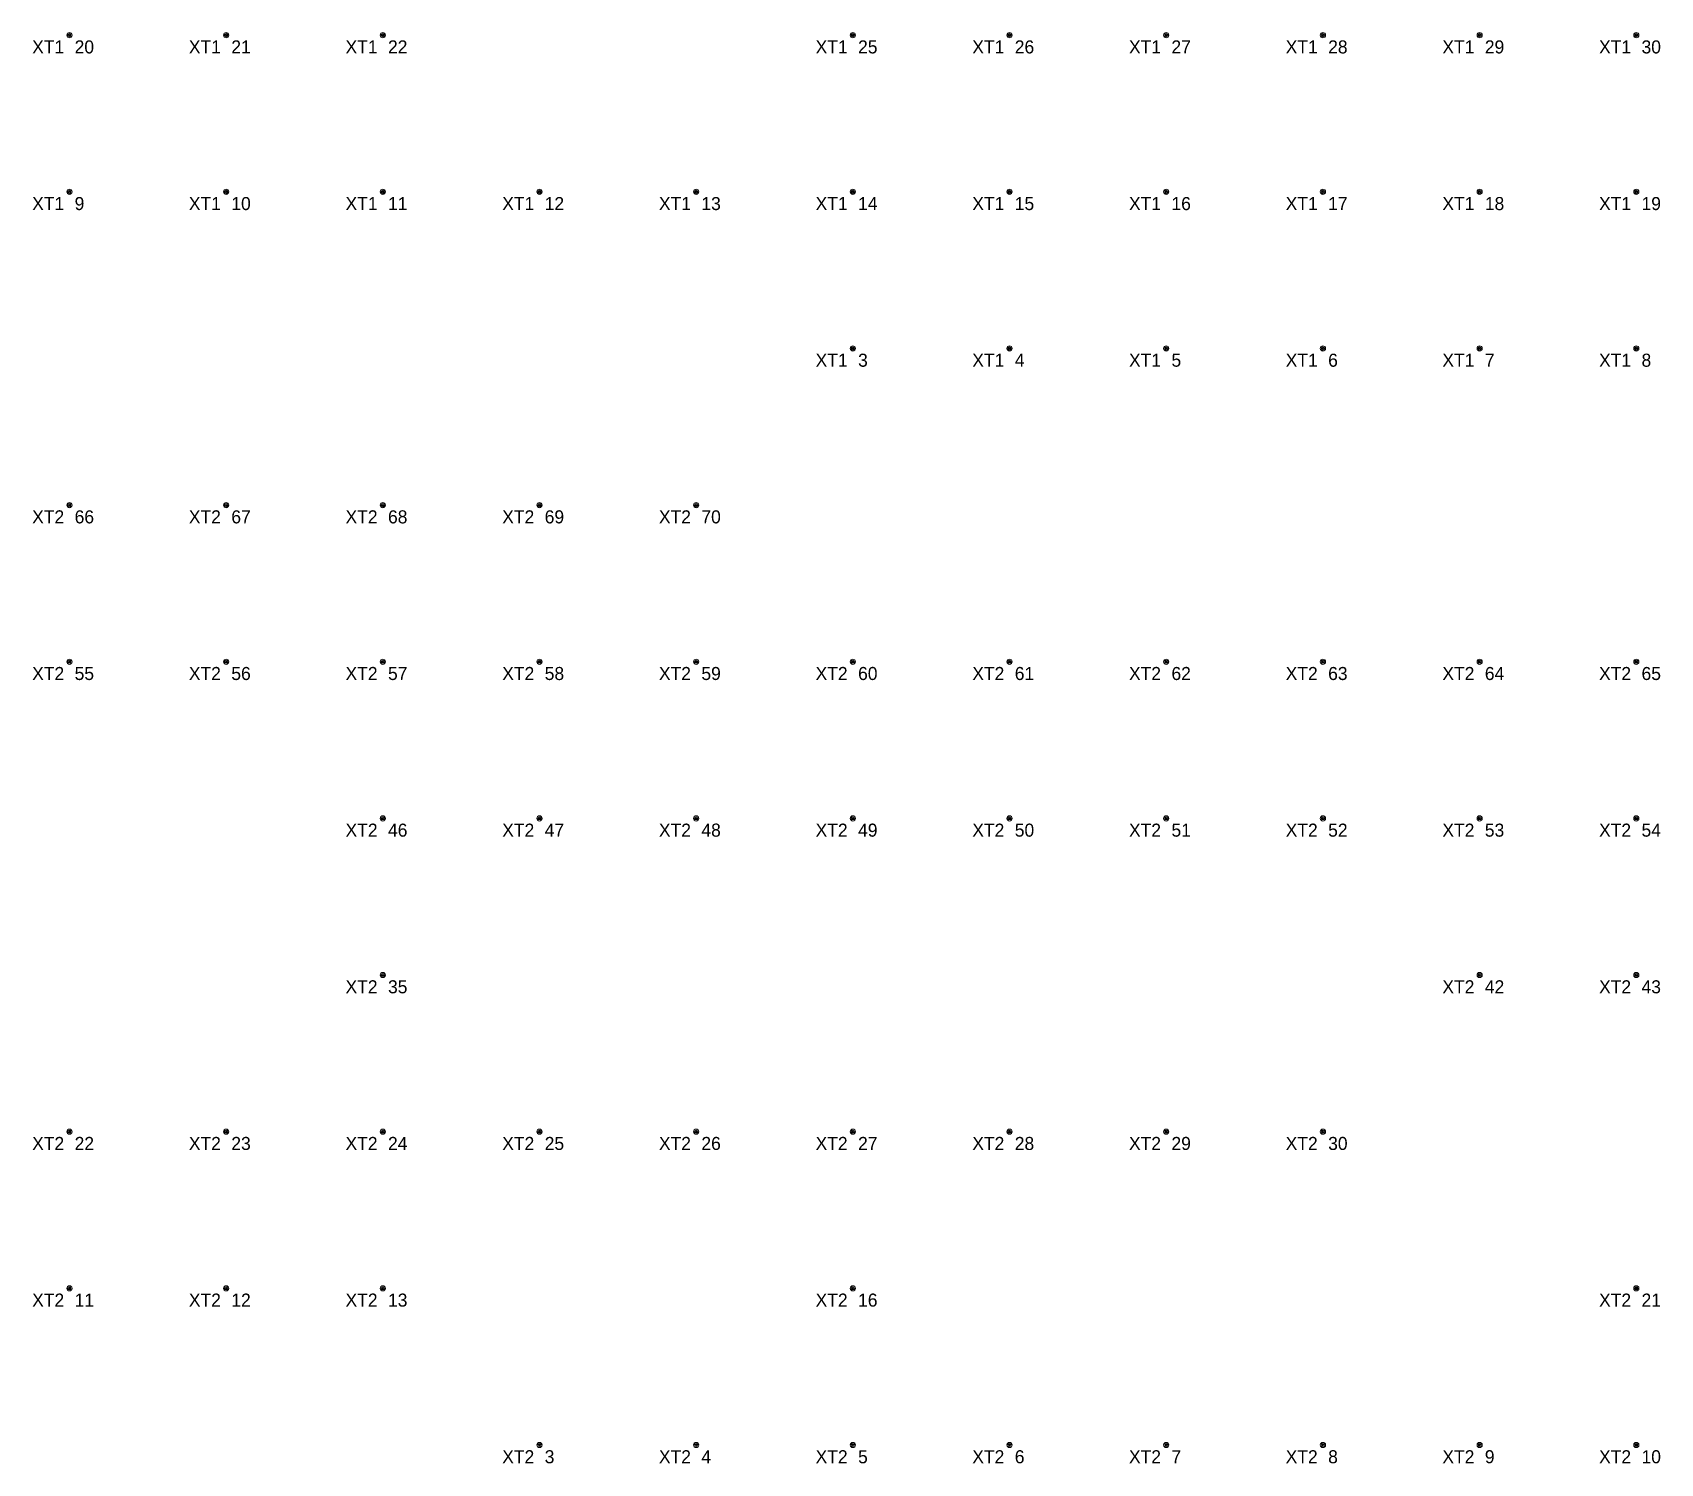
# Model space of a CAD drawing. Header units: millimetres. Extents: x -7 to 1066, y -16 to 1110.
# Drawn here: x -7.1 to 304.6, y 566.5 to 840.5 of the extents above; entities that cross this region are included whole.
import ezdxf

# ---------------------------------------------------------------- set-up
doc = ezdxf.new("R2010")
doc.units = ezdxf.units.MM

# ---------------------------------------------------------------- blocks, each defined once
blk = doc.blocks.new('XT2#3')
at = {"lineweight": 0}
for radius in [0.5, 0.3, 0.1]:
    blk.add_circle((0, 0), radius, dxfattribs=at)
at = {"char_height": 2.5}
for s, insert, attachment_point in [('XT2', (-1, -1), 3), ('3', (1, -1), 1)]:
    blk.add_mtext(s, dxfattribs=dict(at, insert=insert, attachment_point=attachment_point))
blk = doc.blocks.new('XT2#4')
at = {"lineweight": 0}
for radius in [0.5, 0.3, 0.1]:
    blk.add_circle((0, 0), radius, dxfattribs=at)
at = {"char_height": 2.5}
for s, insert, attachment_point in [('XT2', (-1, -1), 3), ('4', (1, -1), 1)]:
    blk.add_mtext(s, dxfattribs=dict(at, insert=insert, attachment_point=attachment_point))
blk = doc.blocks.new('XT2#5')
at = {"lineweight": 0}
for radius in [0.5, 0.3, 0.1]:
    blk.add_circle((0, 0), radius, dxfattribs=at)
at = {"char_height": 2.5}
for s, insert, attachment_point in [('XT2', (-1, -1), 3), ('5', (1, -1), 1)]:
    blk.add_mtext(s, dxfattribs=dict(at, insert=insert, attachment_point=attachment_point))
blk = doc.blocks.new('XT2#6')
at = {"lineweight": 0}
for radius in [0.5, 0.3, 0.1]:
    blk.add_circle((0, 0), radius, dxfattribs=at)
at = {"char_height": 2.5}
for s, insert, attachment_point in [('XT2', (-1, -1), 3), ('6', (1, -1), 1)]:
    blk.add_mtext(s, dxfattribs=dict(at, insert=insert, attachment_point=attachment_point))
blk = doc.blocks.new('XT2#7')
at = {"lineweight": 0}
for radius in [0.5, 0.3, 0.1]:
    blk.add_circle((0, 0), radius, dxfattribs=at)
at = {"char_height": 2.5}
for s, insert, attachment_point in [('XT2', (-1, -1), 3), ('7', (1, -1), 1)]:
    blk.add_mtext(s, dxfattribs=dict(at, insert=insert, attachment_point=attachment_point))
blk = doc.blocks.new('XT2#8')
at = {"lineweight": 0}
for radius in [0.5, 0.3, 0.1]:
    blk.add_circle((0, 0), radius, dxfattribs=at)
at = {"char_height": 2.5}
for s, insert, attachment_point in [('XT2', (-1, -1), 3), ('8', (1, -1), 1)]:
    blk.add_mtext(s, dxfattribs=dict(at, insert=insert, attachment_point=attachment_point))
blk = doc.blocks.new('XT2#9')
at = {"lineweight": 0}
for radius in [0.5, 0.3, 0.1]:
    blk.add_circle((0, 0), radius, dxfattribs=at)
at = {"char_height": 2.5}
for s, insert, attachment_point in [('XT2', (-1, -1), 3), ('9', (1, -1), 1)]:
    blk.add_mtext(s, dxfattribs=dict(at, insert=insert, attachment_point=attachment_point))
blk = doc.blocks.new('XT2#10')
at = {"lineweight": 0}
for radius in [0.5, 0.3, 0.1]:
    blk.add_circle((0, 0), radius, dxfattribs=at)
at = {"char_height": 2.5}
for s, insert, attachment_point in [('XT2', (-1, -1), 3), ('10', (1, -1), 1)]:
    blk.add_mtext(s, dxfattribs=dict(at, insert=insert, attachment_point=attachment_point))
blk = doc.blocks.new('XT2#11')
at = {"lineweight": 0}
for radius in [0.5, 0.3, 0.1]:
    blk.add_circle((0, 0), radius, dxfattribs=at)
at = {"char_height": 2.5}
for s, insert, attachment_point in [('XT2', (-1, -1), 3), ('11', (1, -1), 1)]:
    blk.add_mtext(s, dxfattribs=dict(at, insert=insert, attachment_point=attachment_point))
blk = doc.blocks.new('XT2#12')
at = {"lineweight": 0}
for radius in [0.5, 0.3, 0.1]:
    blk.add_circle((0, 0), radius, dxfattribs=at)
at = {"char_height": 2.5}
for s, insert, attachment_point in [('XT2', (-1, -1), 3), ('12', (1, -1), 1)]:
    blk.add_mtext(s, dxfattribs=dict(at, insert=insert, attachment_point=attachment_point))
blk = doc.blocks.new('XT2#13')
at = {"lineweight": 0}
for radius in [0.5, 0.3, 0.1]:
    blk.add_circle((0, 0), radius, dxfattribs=at)
at = {"char_height": 2.5}
for s, insert, attachment_point in [('XT2', (-1, -1), 3), ('13', (1, -1), 1)]:
    blk.add_mtext(s, dxfattribs=dict(at, insert=insert, attachment_point=attachment_point))
blk = doc.blocks.new('XT2#16')
at = {"lineweight": 0}
for radius in [0.5, 0.3, 0.1]:
    blk.add_circle((0, 0), radius, dxfattribs=at)
at = {"char_height": 2.5}
for s, insert, attachment_point in [('XT2', (-1, -1), 3), ('16', (1, -1), 1)]:
    blk.add_mtext(s, dxfattribs=dict(at, insert=insert, attachment_point=attachment_point))
blk = doc.blocks.new('XT2#21')
at = {"lineweight": 0}
for radius in [0.5, 0.3, 0.1]:
    blk.add_circle((0, 0), radius, dxfattribs=at)
at = {"char_height": 2.5}
for s, insert, attachment_point in [('XT2', (-1, -1), 3), ('21', (1, -1), 1)]:
    blk.add_mtext(s, dxfattribs=dict(at, insert=insert, attachment_point=attachment_point))
blk = doc.blocks.new('XT2#22')
at = {"lineweight": 0}
for radius in [0.5, 0.3, 0.1]:
    blk.add_circle((0, 0), radius, dxfattribs=at)
at = {"char_height": 2.5}
for s, insert, attachment_point in [('XT2', (-1, -1), 3), ('22', (1, -1), 1)]:
    blk.add_mtext(s, dxfattribs=dict(at, insert=insert, attachment_point=attachment_point))
blk = doc.blocks.new('XT2#23')
at = {"lineweight": 0}
for radius in [0.5, 0.3, 0.1]:
    blk.add_circle((0, 0), radius, dxfattribs=at)
at = {"char_height": 2.5}
for s, insert, attachment_point in [('XT2', (-1, -1), 3), ('23', (1, -1), 1)]:
    blk.add_mtext(s, dxfattribs=dict(at, insert=insert, attachment_point=attachment_point))
blk = doc.blocks.new('XT2#24')
at = {"lineweight": 0}
for radius in [0.5, 0.3, 0.1]:
    blk.add_circle((0, 0), radius, dxfattribs=at)
at = {"char_height": 2.5}
for s, insert, attachment_point in [('XT2', (-1, -1), 3), ('24', (1, -1), 1)]:
    blk.add_mtext(s, dxfattribs=dict(at, insert=insert, attachment_point=attachment_point))
blk = doc.blocks.new('XT2#25')
at = {"lineweight": 0}
for radius in [0.5, 0.3, 0.1]:
    blk.add_circle((0, 0), radius, dxfattribs=at)
at = {"char_height": 2.5}
for s, insert, attachment_point in [('XT2', (-1, -1), 3), ('25', (1, -1), 1)]:
    blk.add_mtext(s, dxfattribs=dict(at, insert=insert, attachment_point=attachment_point))
blk = doc.blocks.new('XT2#26')
at = {"lineweight": 0}
for radius in [0.5, 0.3, 0.1]:
    blk.add_circle((0, 0), radius, dxfattribs=at)
at = {"char_height": 2.5}
for s, insert, attachment_point in [('XT2', (-1, -1), 3), ('26', (1, -1), 1)]:
    blk.add_mtext(s, dxfattribs=dict(at, insert=insert, attachment_point=attachment_point))
blk = doc.blocks.new('XT2#27')
at = {"lineweight": 0}
for radius in [0.5, 0.3, 0.1]:
    blk.add_circle((0, 0), radius, dxfattribs=at)
at = {"char_height": 2.5}
for s, insert, attachment_point in [('XT2', (-1, -1), 3), ('27', (1, -1), 1)]:
    blk.add_mtext(s, dxfattribs=dict(at, insert=insert, attachment_point=attachment_point))
blk = doc.blocks.new('XT2#28')
at = {"lineweight": 0}
for radius in [0.5, 0.3, 0.1]:
    blk.add_circle((0, 0), radius, dxfattribs=at)
at = {"char_height": 2.5}
for s, insert, attachment_point in [('XT2', (-1, -1), 3), ('28', (1, -1), 1)]:
    blk.add_mtext(s, dxfattribs=dict(at, insert=insert, attachment_point=attachment_point))
blk = doc.blocks.new('XT2#29')
at = {"lineweight": 0}
for radius in [0.5, 0.3, 0.1]:
    blk.add_circle((0, 0), radius, dxfattribs=at)
at = {"char_height": 2.5}
for s, insert, attachment_point in [('XT2', (-1, -1), 3), ('29', (1, -1), 1)]:
    blk.add_mtext(s, dxfattribs=dict(at, insert=insert, attachment_point=attachment_point))
blk = doc.blocks.new('XT2#30')
at = {"lineweight": 0}
for radius in [0.5, 0.3, 0.1]:
    blk.add_circle((0, 0), radius, dxfattribs=at)
at = {"char_height": 2.5}
for s, insert, attachment_point in [('XT2', (-1, -1), 3), ('30', (1, -1), 1)]:
    blk.add_mtext(s, dxfattribs=dict(at, insert=insert, attachment_point=attachment_point))
blk = doc.blocks.new('XT2#35')
at = {"lineweight": 0}
for radius in [0.5, 0.3, 0.1]:
    blk.add_circle((0, 0), radius, dxfattribs=at)
at = {"char_height": 2.5}
for s, insert, attachment_point in [('XT2', (-1, -1), 3), ('35', (1, -1), 1)]:
    blk.add_mtext(s, dxfattribs=dict(at, insert=insert, attachment_point=attachment_point))
blk = doc.blocks.new('XT2#42')
at = {"lineweight": 0}
for radius in [0.5, 0.3, 0.1]:
    blk.add_circle((0, 0), radius, dxfattribs=at)
at = {"char_height": 2.5}
for s, insert, attachment_point in [('XT2', (-1, -1), 3), ('42', (1, -1), 1)]:
    blk.add_mtext(s, dxfattribs=dict(at, insert=insert, attachment_point=attachment_point))
blk = doc.blocks.new('XT2#43')
at = {"lineweight": 0}
for radius in [0.5, 0.3, 0.1]:
    blk.add_circle((0, 0), radius, dxfattribs=at)
at = {"char_height": 2.5}
for s, insert, attachment_point in [('XT2', (-1, -1), 3), ('43', (1, -1), 1)]:
    blk.add_mtext(s, dxfattribs=dict(at, insert=insert, attachment_point=attachment_point))
blk = doc.blocks.new('XT2#46')
at = {"lineweight": 0}
for radius in [0.5, 0.3, 0.1]:
    blk.add_circle((0, 0), radius, dxfattribs=at)
at = {"char_height": 2.5}
for s, insert, attachment_point in [('XT2', (-1, -1), 3), ('46', (1, -1), 1)]:
    blk.add_mtext(s, dxfattribs=dict(at, insert=insert, attachment_point=attachment_point))
blk = doc.blocks.new('XT2#47')
at = {"lineweight": 0}
for radius in [0.5, 0.3, 0.1]:
    blk.add_circle((0, 0), radius, dxfattribs=at)
at = {"char_height": 2.5}
for s, insert, attachment_point in [('XT2', (-1, -1), 3), ('47', (1, -1), 1)]:
    blk.add_mtext(s, dxfattribs=dict(at, insert=insert, attachment_point=attachment_point))
blk = doc.blocks.new('XT2#48')
at = {"lineweight": 0}
for radius in [0.5, 0.3, 0.1]:
    blk.add_circle((0, 0), radius, dxfattribs=at)
at = {"char_height": 2.5}
for s, insert, attachment_point in [('XT2', (-1, -1), 3), ('48', (1, -1), 1)]:
    blk.add_mtext(s, dxfattribs=dict(at, insert=insert, attachment_point=attachment_point))
blk = doc.blocks.new('XT2#49')
at = {"lineweight": 0}
for radius in [0.5, 0.3, 0.1]:
    blk.add_circle((0, 0), radius, dxfattribs=at)
at = {"char_height": 2.5}
for s, insert, attachment_point in [('XT2', (-1, -1), 3), ('49', (1, -1), 1)]:
    blk.add_mtext(s, dxfattribs=dict(at, insert=insert, attachment_point=attachment_point))
blk = doc.blocks.new('XT2#50')
at = {"lineweight": 0}
for radius in [0.5, 0.3, 0.1]:
    blk.add_circle((0, 0), radius, dxfattribs=at)
at = {"char_height": 2.5}
for s, insert, attachment_point in [('XT2', (-1, -1), 3), ('50', (1, -1), 1)]:
    blk.add_mtext(s, dxfattribs=dict(at, insert=insert, attachment_point=attachment_point))
blk = doc.blocks.new('XT2#51')
at = {"lineweight": 0}
for radius in [0.5, 0.3, 0.1]:
    blk.add_circle((0, 0), radius, dxfattribs=at)
at = {"char_height": 2.5}
for s, insert, attachment_point in [('XT2', (-1, -1), 3), ('51', (1, -1), 1)]:
    blk.add_mtext(s, dxfattribs=dict(at, insert=insert, attachment_point=attachment_point))
blk = doc.blocks.new('XT2#52')
at = {"lineweight": 0}
for radius in [0.5, 0.3, 0.1]:
    blk.add_circle((0, 0), radius, dxfattribs=at)
at = {"char_height": 2.5}
for s, insert, attachment_point in [('XT2', (-1, -1), 3), ('52', (1, -1), 1)]:
    blk.add_mtext(s, dxfattribs=dict(at, insert=insert, attachment_point=attachment_point))
blk = doc.blocks.new('XT2#53')
at = {"lineweight": 0}
for radius in [0.5, 0.3, 0.1]:
    blk.add_circle((0, 0), radius, dxfattribs=at)
at = {"char_height": 2.5}
for s, insert, attachment_point in [('XT2', (-1, -1), 3), ('53', (1, -1), 1)]:
    blk.add_mtext(s, dxfattribs=dict(at, insert=insert, attachment_point=attachment_point))
blk = doc.blocks.new('XT2#54')
at = {"lineweight": 0}
for radius in [0.5, 0.3, 0.1]:
    blk.add_circle((0, 0), radius, dxfattribs=at)
at = {"char_height": 2.5}
for s, insert, attachment_point in [('XT2', (-1, -1), 3), ('54', (1, -1), 1)]:
    blk.add_mtext(s, dxfattribs=dict(at, insert=insert, attachment_point=attachment_point))
blk = doc.blocks.new('XT2#55')
at = {"lineweight": 0}
for radius in [0.5, 0.3, 0.1]:
    blk.add_circle((0, 0), radius, dxfattribs=at)
at = {"char_height": 2.5}
for s, insert, attachment_point in [('XT2', (-1, -1), 3), ('55', (1, -1), 1)]:
    blk.add_mtext(s, dxfattribs=dict(at, insert=insert, attachment_point=attachment_point))
blk = doc.blocks.new('XT2#56')
at = {"lineweight": 0}
for radius in [0.5, 0.3, 0.1]:
    blk.add_circle((0, 0), radius, dxfattribs=at)
at = {"char_height": 2.5}
for s, insert, attachment_point in [('XT2', (-1, -1), 3), ('56', (1, -1), 1)]:
    blk.add_mtext(s, dxfattribs=dict(at, insert=insert, attachment_point=attachment_point))
blk = doc.blocks.new('XT2#57')
at = {"lineweight": 0}
for radius in [0.5, 0.3, 0.1]:
    blk.add_circle((0, 0), radius, dxfattribs=at)
at = {"char_height": 2.5}
for s, insert, attachment_point in [('XT2', (-1, -1), 3), ('57', (1, -1), 1)]:
    blk.add_mtext(s, dxfattribs=dict(at, insert=insert, attachment_point=attachment_point))
blk = doc.blocks.new('XT2#58')
at = {"lineweight": 0}
for radius in [0.5, 0.3, 0.1]:
    blk.add_circle((0, 0), radius, dxfattribs=at)
at = {"char_height": 2.5}
for s, insert, attachment_point in [('XT2', (-1, -1), 3), ('58', (1, -1), 1)]:
    blk.add_mtext(s, dxfattribs=dict(at, insert=insert, attachment_point=attachment_point))
blk = doc.blocks.new('XT2#59')
at = {"lineweight": 0}
for radius in [0.5, 0.3, 0.1]:
    blk.add_circle((0, 0), radius, dxfattribs=at)
at = {"char_height": 2.5}
for s, insert, attachment_point in [('XT2', (-1, -1), 3), ('59', (1, -1), 1)]:
    blk.add_mtext(s, dxfattribs=dict(at, insert=insert, attachment_point=attachment_point))
blk = doc.blocks.new('XT2#60')
at = {"lineweight": 0}
for radius in [0.5, 0.3, 0.1]:
    blk.add_circle((0, 0), radius, dxfattribs=at)
at = {"char_height": 2.5}
for s, insert, attachment_point in [('XT2', (-1, -1), 3), ('60', (1, -1), 1)]:
    blk.add_mtext(s, dxfattribs=dict(at, insert=insert, attachment_point=attachment_point))
blk = doc.blocks.new('XT2#61')
at = {"lineweight": 0}
for radius in [0.5, 0.3, 0.1]:
    blk.add_circle((0, 0), radius, dxfattribs=at)
at = {"char_height": 2.5}
for s, insert, attachment_point in [('XT2', (-1, -1), 3), ('61', (1, -1), 1)]:
    blk.add_mtext(s, dxfattribs=dict(at, insert=insert, attachment_point=attachment_point))
blk = doc.blocks.new('XT2#62')
at = {"lineweight": 0}
for radius in [0.5, 0.3, 0.1]:
    blk.add_circle((0, 0), radius, dxfattribs=at)
at = {"char_height": 2.5}
for s, insert, attachment_point in [('XT2', (-1, -1), 3), ('62', (1, -1), 1)]:
    blk.add_mtext(s, dxfattribs=dict(at, insert=insert, attachment_point=attachment_point))
blk = doc.blocks.new('XT2#63')
at = {"lineweight": 0}
for radius in [0.5, 0.3, 0.1]:
    blk.add_circle((0, 0), radius, dxfattribs=at)
at = {"char_height": 2.5}
for s, insert, attachment_point in [('XT2', (-1, -1), 3), ('63', (1, -1), 1)]:
    blk.add_mtext(s, dxfattribs=dict(at, insert=insert, attachment_point=attachment_point))
blk = doc.blocks.new('XT2#64')
at = {"lineweight": 0}
for radius in [0.5, 0.3, 0.1]:
    blk.add_circle((0, 0), radius, dxfattribs=at)
at = {"char_height": 2.5}
for s, insert, attachment_point in [('XT2', (-1, -1), 3), ('64', (1, -1), 1)]:
    blk.add_mtext(s, dxfattribs=dict(at, insert=insert, attachment_point=attachment_point))
blk = doc.blocks.new('XT2#65')
at = {"lineweight": 0}
for radius in [0.5, 0.3, 0.1]:
    blk.add_circle((0, 0), radius, dxfattribs=at)
at = {"char_height": 2.5}
for s, insert, attachment_point in [('XT2', (-1, -1), 3), ('65', (1, -1), 1)]:
    blk.add_mtext(s, dxfattribs=dict(at, insert=insert, attachment_point=attachment_point))
blk = doc.blocks.new('XT2#66')
at = {"lineweight": 0}
for radius in [0.5, 0.3, 0.1]:
    blk.add_circle((0, 0), radius, dxfattribs=at)
at = {"char_height": 2.5}
for s, insert, attachment_point in [('XT2', (-1, -1), 3), ('66', (1, -1), 1)]:
    blk.add_mtext(s, dxfattribs=dict(at, insert=insert, attachment_point=attachment_point))
blk = doc.blocks.new('XT2#67')
at = {"lineweight": 0}
for radius in [0.5, 0.3, 0.1]:
    blk.add_circle((0, 0), radius, dxfattribs=at)
at = {"char_height": 2.5}
for s, insert, attachment_point in [('XT2', (-1, -1), 3), ('67', (1, -1), 1)]:
    blk.add_mtext(s, dxfattribs=dict(at, insert=insert, attachment_point=attachment_point))
blk = doc.blocks.new('XT2#68')
at = {"lineweight": 0}
for radius in [0.5, 0.3, 0.1]:
    blk.add_circle((0, 0), radius, dxfattribs=at)
at = {"char_height": 2.5}
for s, insert, attachment_point in [('XT2', (-1, -1), 3), ('68', (1, -1), 1)]:
    blk.add_mtext(s, dxfattribs=dict(at, insert=insert, attachment_point=attachment_point))
blk = doc.blocks.new('XT2#69')
at = {"lineweight": 0}
for radius in [0.5, 0.3, 0.1]:
    blk.add_circle((0, 0), radius, dxfattribs=at)
at = {"char_height": 2.5}
for s, insert, attachment_point in [('XT2', (-1, -1), 3), ('69', (1, -1), 1)]:
    blk.add_mtext(s, dxfattribs=dict(at, insert=insert, attachment_point=attachment_point))
blk = doc.blocks.new('XT2#70')
at = {"lineweight": 0}
for radius in [0.5, 0.3, 0.1]:
    blk.add_circle((0, 0), radius, dxfattribs=at)
at = {"char_height": 2.5}
for s, insert, attachment_point in [('XT2', (-1, -1), 3), ('70', (1, -1), 1)]:
    blk.add_mtext(s, dxfattribs=dict(at, insert=insert, attachment_point=attachment_point))
blk = doc.blocks.new('XT1#3')
at = {"lineweight": 0}
for radius in [0.5, 0.3, 0.1]:
    blk.add_circle((0, 0), radius, dxfattribs=at)
at = {"char_height": 2.5}
for s, insert, attachment_point in [('XT1', (-1, -1), 3), ('3', (1, -1), 1)]:
    blk.add_mtext(s, dxfattribs=dict(at, insert=insert, attachment_point=attachment_point))
blk = doc.blocks.new('XT1#4')
at = {"lineweight": 0}
for radius in [0.5, 0.3, 0.1]:
    blk.add_circle((0, 0), radius, dxfattribs=at)
at = {"char_height": 2.5}
for s, insert, attachment_point in [('XT1', (-1, -1), 3), ('4', (1, -1), 1)]:
    blk.add_mtext(s, dxfattribs=dict(at, insert=insert, attachment_point=attachment_point))
blk = doc.blocks.new('XT1#5')
at = {"lineweight": 0}
for radius in [0.5, 0.3, 0.1]:
    blk.add_circle((0, 0), radius, dxfattribs=at)
at = {"char_height": 2.5}
for s, insert, attachment_point in [('XT1', (-1, -1), 3), ('5', (1, -1), 1)]:
    blk.add_mtext(s, dxfattribs=dict(at, insert=insert, attachment_point=attachment_point))
blk = doc.blocks.new('XT1#6')
at = {"lineweight": 0}
for radius in [0.5, 0.3, 0.1]:
    blk.add_circle((0, 0), radius, dxfattribs=at)
at = {"char_height": 2.5}
for s, insert, attachment_point in [('XT1', (-1, -1), 3), ('6', (1, -1), 1)]:
    blk.add_mtext(s, dxfattribs=dict(at, insert=insert, attachment_point=attachment_point))
blk = doc.blocks.new('XT1#7')
at = {"lineweight": 0}
for radius in [0.5, 0.3, 0.1]:
    blk.add_circle((0, 0), radius, dxfattribs=at)
at = {"char_height": 2.5}
for s, insert, attachment_point in [('XT1', (-1, -1), 3), ('7', (1, -1), 1)]:
    blk.add_mtext(s, dxfattribs=dict(at, insert=insert, attachment_point=attachment_point))
blk = doc.blocks.new('XT1#8')
at = {"lineweight": 0}
for radius in [0.5, 0.3, 0.1]:
    blk.add_circle((0, 0), radius, dxfattribs=at)
at = {"char_height": 2.5}
for s, insert, attachment_point in [('XT1', (-1, -1), 3), ('8', (1, -1), 1)]:
    blk.add_mtext(s, dxfattribs=dict(at, insert=insert, attachment_point=attachment_point))
blk = doc.blocks.new('XT1#9')
at = {"lineweight": 0}
for radius in [0.5, 0.3, 0.1]:
    blk.add_circle((0, 0), radius, dxfattribs=at)
at = {"char_height": 2.5}
for s, insert, attachment_point in [('XT1', (-1, -1), 3), ('9', (1, -1), 1)]:
    blk.add_mtext(s, dxfattribs=dict(at, insert=insert, attachment_point=attachment_point))
blk = doc.blocks.new('XT1#10')
at = {"lineweight": 0}
for radius in [0.5, 0.3, 0.1]:
    blk.add_circle((0, 0), radius, dxfattribs=at)
at = {"char_height": 2.5}
for s, insert, attachment_point in [('XT1', (-1, -1), 3), ('10', (1, -1), 1)]:
    blk.add_mtext(s, dxfattribs=dict(at, insert=insert, attachment_point=attachment_point))
blk = doc.blocks.new('XT1#11')
at = {"lineweight": 0}
for radius in [0.5, 0.3, 0.1]:
    blk.add_circle((0, 0), radius, dxfattribs=at)
at = {"char_height": 2.5}
for s, insert, attachment_point in [('XT1', (-1, -1), 3), ('11', (1, -1), 1)]:
    blk.add_mtext(s, dxfattribs=dict(at, insert=insert, attachment_point=attachment_point))
blk = doc.blocks.new('XT1#12')
at = {"lineweight": 0}
for radius in [0.5, 0.3, 0.1]:
    blk.add_circle((0, 0), radius, dxfattribs=at)
at = {"char_height": 2.5}
for s, insert, attachment_point in [('XT1', (-1, -1), 3), ('12', (1, -1), 1)]:
    blk.add_mtext(s, dxfattribs=dict(at, insert=insert, attachment_point=attachment_point))
blk = doc.blocks.new('XT1#13')
at = {"lineweight": 0}
for radius in [0.5, 0.3, 0.1]:
    blk.add_circle((0, 0), radius, dxfattribs=at)
at = {"char_height": 2.5}
for s, insert, attachment_point in [('XT1', (-1, -1), 3), ('13', (1, -1), 1)]:
    blk.add_mtext(s, dxfattribs=dict(at, insert=insert, attachment_point=attachment_point))
blk = doc.blocks.new('XT1#14')
at = {"lineweight": 0}
for radius in [0.5, 0.3, 0.1]:
    blk.add_circle((0, 0), radius, dxfattribs=at)
at = {"char_height": 2.5}
for s, insert, attachment_point in [('XT1', (-1, -1), 3), ('14', (1, -1), 1)]:
    blk.add_mtext(s, dxfattribs=dict(at, insert=insert, attachment_point=attachment_point))
blk = doc.blocks.new('XT1#15')
at = {"lineweight": 0}
for radius in [0.5, 0.3, 0.1]:
    blk.add_circle((0, 0), radius, dxfattribs=at)
at = {"char_height": 2.5}
for s, insert, attachment_point in [('XT1', (-1, -1), 3), ('15', (1, -1), 1)]:
    blk.add_mtext(s, dxfattribs=dict(at, insert=insert, attachment_point=attachment_point))
blk = doc.blocks.new('XT1#16')
at = {"lineweight": 0}
for radius in [0.5, 0.3, 0.1]:
    blk.add_circle((0, 0), radius, dxfattribs=at)
at = {"char_height": 2.5}
for s, insert, attachment_point in [('XT1', (-1, -1), 3), ('16', (1, -1), 1)]:
    blk.add_mtext(s, dxfattribs=dict(at, insert=insert, attachment_point=attachment_point))
blk = doc.blocks.new('XT1#17')
at = {"lineweight": 0}
for radius in [0.5, 0.3, 0.1]:
    blk.add_circle((0, 0), radius, dxfattribs=at)
at = {"char_height": 2.5}
for s, insert, attachment_point in [('XT1', (-1, -1), 3), ('17', (1, -1), 1)]:
    blk.add_mtext(s, dxfattribs=dict(at, insert=insert, attachment_point=attachment_point))
blk = doc.blocks.new('XT1#18')
at = {"lineweight": 0}
for radius in [0.5, 0.3, 0.1]:
    blk.add_circle((0, 0), radius, dxfattribs=at)
at = {"char_height": 2.5}
for s, insert, attachment_point in [('XT1', (-1, -1), 3), ('18', (1, -1), 1)]:
    blk.add_mtext(s, dxfattribs=dict(at, insert=insert, attachment_point=attachment_point))
blk = doc.blocks.new('XT1#19')
at = {"lineweight": 0}
for radius in [0.5, 0.3, 0.1]:
    blk.add_circle((0, 0), radius, dxfattribs=at)
at = {"char_height": 2.5}
for s, insert, attachment_point in [('XT1', (-1, -1), 3), ('19', (1, -1), 1)]:
    blk.add_mtext(s, dxfattribs=dict(at, insert=insert, attachment_point=attachment_point))
blk = doc.blocks.new('XT1#20')
at = {"lineweight": 0}
for radius in [0.5, 0.3, 0.1]:
    blk.add_circle((0, 0), radius, dxfattribs=at)
at = {"char_height": 2.5}
for s, insert, attachment_point in [('XT1', (-1, -1), 3), ('20', (1, -1), 1)]:
    blk.add_mtext(s, dxfattribs=dict(at, insert=insert, attachment_point=attachment_point))
blk = doc.blocks.new('XT1#21')
at = {"lineweight": 0}
for radius in [0.5, 0.3, 0.1]:
    blk.add_circle((0, 0), radius, dxfattribs=at)
at = {"char_height": 2.5}
for s, insert, attachment_point in [('XT1', (-1, -1), 3), ('21', (1, -1), 1)]:
    blk.add_mtext(s, dxfattribs=dict(at, insert=insert, attachment_point=attachment_point))
blk = doc.blocks.new('XT1#22')
at = {"lineweight": 0}
for radius in [0.5, 0.3, 0.1]:
    blk.add_circle((0, 0), radius, dxfattribs=at)
at = {"char_height": 2.5}
for s, insert, attachment_point in [('XT1', (-1, -1), 3), ('22', (1, -1), 1)]:
    blk.add_mtext(s, dxfattribs=dict(at, insert=insert, attachment_point=attachment_point))
blk = doc.blocks.new('XT1#25')
at = {"lineweight": 0}
for radius in [0.5, 0.3, 0.1]:
    blk.add_circle((0, 0), radius, dxfattribs=at)
at = {"char_height": 2.5}
for s, insert, attachment_point in [('XT1', (-1, -1), 3), ('25', (1, -1), 1)]:
    blk.add_mtext(s, dxfattribs=dict(at, insert=insert, attachment_point=attachment_point))
blk = doc.blocks.new('XT1#26')
at = {"lineweight": 0}
for radius in [0.5, 0.3, 0.1]:
    blk.add_circle((0, 0), radius, dxfattribs=at)
at = {"char_height": 2.5}
for s, insert, attachment_point in [('XT1', (-1, -1), 3), ('26', (1, -1), 1)]:
    blk.add_mtext(s, dxfattribs=dict(at, insert=insert, attachment_point=attachment_point))
blk = doc.blocks.new('XT1#27')
at = {"lineweight": 0}
for radius in [0.5, 0.3, 0.1]:
    blk.add_circle((0, 0), radius, dxfattribs=at)
at = {"char_height": 2.5}
for s, insert, attachment_point in [('XT1', (-1, -1), 3), ('27', (1, -1), 1)]:
    blk.add_mtext(s, dxfattribs=dict(at, insert=insert, attachment_point=attachment_point))
blk = doc.blocks.new('XT1#28')
at = {"lineweight": 0}
for radius in [0.5, 0.3, 0.1]:
    blk.add_circle((0, 0), radius, dxfattribs=at)
at = {"char_height": 2.5}
for s, insert, attachment_point in [('XT1', (-1, -1), 3), ('28', (1, -1), 1)]:
    blk.add_mtext(s, dxfattribs=dict(at, insert=insert, attachment_point=attachment_point))
blk = doc.blocks.new('XT1#29')
at = {"lineweight": 0}
for radius in [0.5, 0.3, 0.1]:
    blk.add_circle((0, 0), radius, dxfattribs=at)
at = {"char_height": 2.5}
for s, insert, attachment_point in [('XT1', (-1, -1), 3), ('29', (1, -1), 1)]:
    blk.add_mtext(s, dxfattribs=dict(at, insert=insert, attachment_point=attachment_point))
blk = doc.blocks.new('XT1#30')
at = {"lineweight": 0}
for radius in [0.5, 0.3, 0.1]:
    blk.add_circle((0, 0), radius, dxfattribs=at)
at = {"char_height": 2.5}
for s, insert, attachment_point in [('XT1', (-1, -1), 3), ('30', (1, -1), 1)]:
    blk.add_mtext(s, dxfattribs=dict(at, insert=insert, attachment_point=attachment_point))

msp = doc.modelspace()

# ---------------------------------------------------------------- block references
for name, p in [('XT1#20', (0, 840)), ('XT1#21', (30, 840)), ('XT1#22', (60, 840)), ('XT1#25', (150, 840)), ('XT1#26', (180, 840)), ('XT1#27', (210, 840)), ('XT1#28', (240, 840)), ('XT1#29', (270, 840)), ('XT1#30', (300, 840)), ('XT1#9', (0, 810)), ('XT1#10', (30, 810)), ('XT1#11', (60, 810)), ('XT1#12', (90, 810)), ('XT1#13', (120, 810)), ('XT1#14', (150, 810)), ('XT1#15', (180, 810)), ('XT1#16', (210, 810)), ('XT1#17', (240, 810)), ('XT1#18', (270, 810)), ('XT1#19', (300, 810)), ('XT1#3', (150, 780)), ('XT1#4', (180, 780)), ('XT1#5', (210, 780)), ('XT1#6', (240, 780)), ('XT1#7', (270, 780)), ('XT1#8', (300, 780)), ('XT2#66', (0, 750)), ('XT2#67', (30, 750)), ('XT2#68', (60, 750)), ('XT2#69', (90, 750)), ('XT2#70', (120, 750)), ('XT2#55', (0, 720)), ('XT2#56', (30, 720)), ('XT2#57', (60, 720)), ('XT2#58', (90, 720)), ('XT2#59', (120, 720)), ('XT2#60', (150, 720)), ('XT2#61', (180, 720)), ('XT2#62', (210, 720)), ('XT2#63', (240, 720)), ('XT2#64', (270, 720)), ('XT2#65', (300, 720)), ('XT2#46', (60, 690)), ('XT2#47', (90, 690)), ('XT2#48', (120, 690)), ('XT2#49', (150, 690)), ('XT2#50', (180, 690)), ('XT2#51', (210, 690)), ('XT2#52', (240, 690)), ('XT2#53', (270, 690)), ('XT2#54', (300, 690)), ('XT2#35', (60, 660)), ('XT2#42', (270, 660)), ('XT2#43', (300, 660)), ('XT2#22', (0, 630)), ('XT2#23', (30, 630)), ('XT2#24', (60, 630)), ('XT2#25', (90, 630)), ('XT2#26', (120, 630)), ('XT2#27', (150, 630)), ('XT2#28', (180, 630)), ('XT2#29', (210, 630)), ('XT2#30', (240, 630)), ('XT2#11', (0, 600)), ('XT2#12', (30, 600)), ('XT2#13', (60, 600)), ('XT2#16', (150, 600)), ('XT2#21', (300, 600)), ('XT2#3', (90, 570)), ('XT2#4', (120, 570)), ('XT2#5', (150, 570)), ('XT2#6', (180, 570)), ('XT2#7', (210, 570)), ('XT2#8', (240, 570)), ('XT2#9', (270, 570)), ('XT2#10', (300, 570))]:
    msp.add_blockref(name, p)

doc.saveas('drawing.dxf')
